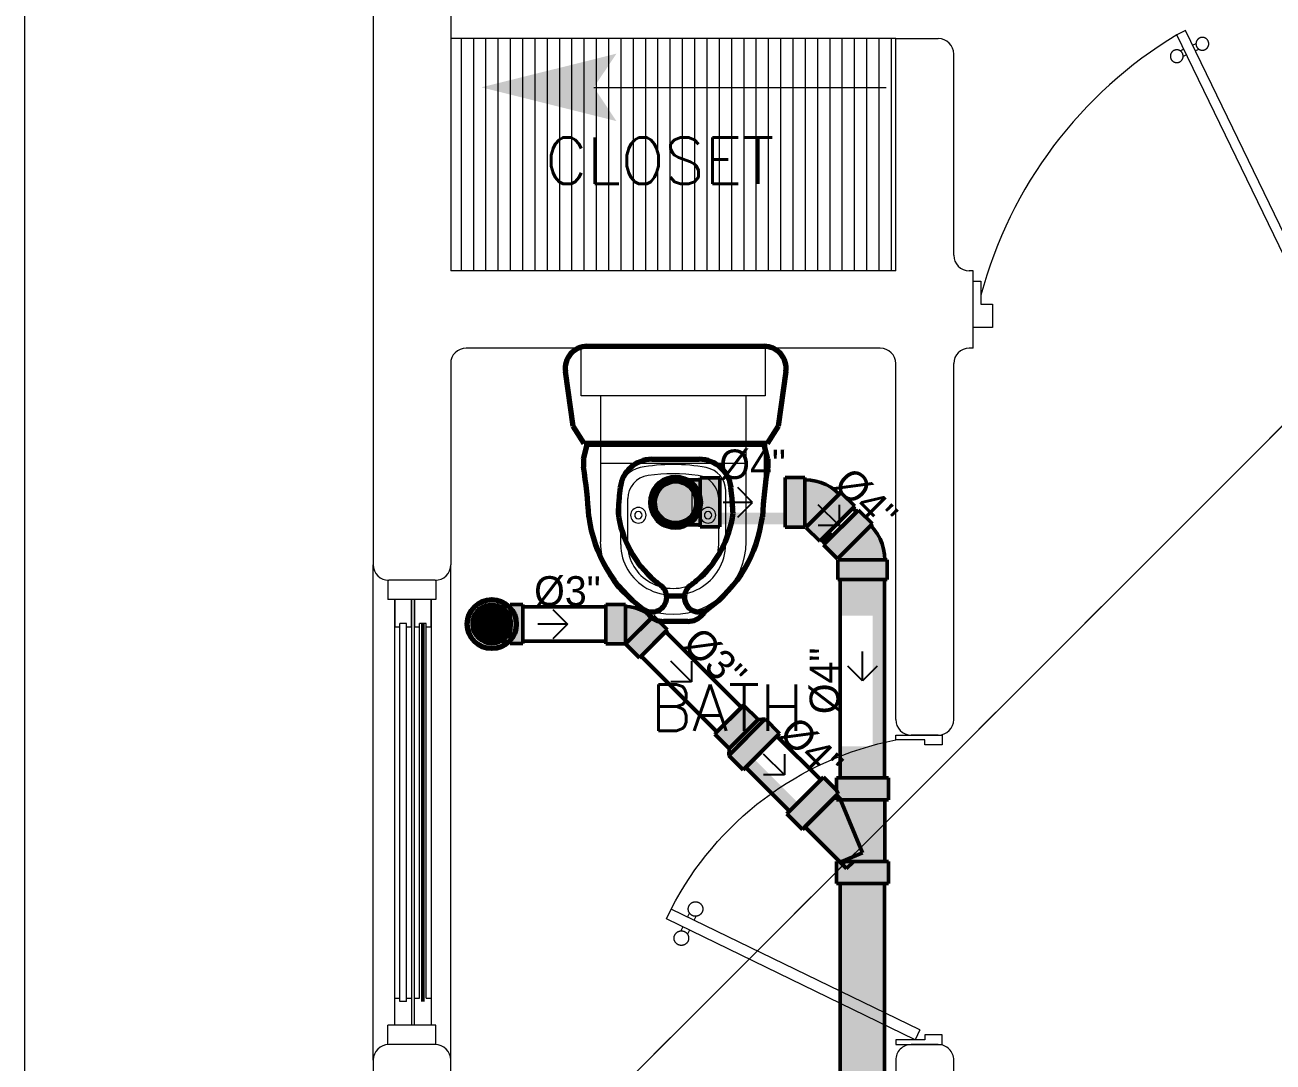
# Model space of a CAD drawing. Header units: metres. Extents: x -232 to 581, y 30 to 789.
# Drawn here: x 209.363 to 212.588, y 382.121 to 384.801 of the extents above; entities that cross this region are included whole.
import ezdxf

# ---------------------------------------------------------------- set-up
doc = ezdxf.new("R2010")
doc.units = ezdxf.units.M
doc.linetypes.add('HIDDEN2', pattern=[0.1875, 0.125, -0.0625])
for name, color, linetype, lineweight in [('A-DOOR', 35, 'Continuous', 5), ('A-WALL', 250, 'Continuous', 20), ('baños', 140, 'Continuous', 0), ('closets', 253, 'Continuous', 0), ('P-Fixt-Drn', 94, 'Continuous', 70), ('P-Fixt-Wcl', 94, 'Continuous', 70), ('piscina', 131, 'Continuous', 0), ('textos', 7, 'Continuous', 0)]:
    doc.layers.add(name, color=color, linetype=linetype, lineweight=lineweight)
doc.layers.add('G-Risr-Std-Nplt', color=7, linetype='Continuous', lineweight=18, plot=False)
doc.layers.add('M-SY-PIPE-STANDARD-Drenaje Sanitario', color=7, linetype='Continuous', true_color=0x726558)
doc.layers.add('Techos 1', color=7, linetype='HIDDEN2', lineweight=9, true_color=0x42391a)
doc.styles.add('DS-CAST-01', font='GOTHIC.TTF', dxfattribs={"height": 3})
doc.styles.get("Standard").update_dxf_attribs({"font": 'arial.ttf'})

# ---------------------------------------------------------------- blocks, each defined once
blk = doc.blocks.new('za_arrw5')
at = {"lineweight": 13}
for points in [[(-1, 0.25), (0, 0), (-0.8333, 0)], [(-1, -0.25), (0, 0), (-0.8333, 0)]]:
    blk.add_solid(points, dxfattribs=at)
blk = doc.blocks.new('20.03.2026 LN 09 SEGUNDO NIVEL ARQ')
at = {"layer": 'Techos 1', "color": 5, "linetype": 'ByBlock'}
for p, q in [((66.2959, -63.3987), (66.2959, -55.1987)), ((70.3959, -59.2986), (66.2959, -63.3987))]:
    blk.add_line(p, q, dxfattribs=at)
at = {"layer": 'textos', "color": 5, "lineweight": 13}
blk.add_line((67.766, -59.2746), (68.5215, -59.2746), dxfattribs=at)
at = {"layer": 'textos', "color": 5, "lineweight": 13, "xscale": -0.3491189357928305, "yscale": 0.3491189357928305, "zscale": 0.3491189357928305, "rotation": 359.99726127338}
blk.add_blockref('za_arrw5', (67.4751, -59.2746), dxfattribs=at)
at = {"layer": 'baños', "color": 5, "linetype": 'Continuous', "flags": 8}
for tag, p in [('MODELNUMBER', (83.7813, -42.9175, 0)), ('MATERIAL', (83.7813, -42.9176, 0)), ('PRODUCT', (83.7813, -42.9176, 0)), ('TRADENAME', (83.7813, -42.9176, 0)), ('MODELNUMBER', (84.956, -42.9175, 0)), ('TRADENAME', (84.956, -42.9176, 0)), ('MATERIAL', (84.956, -42.9176, 0)), ('PRODUCT', (84.956, -42.9176, 0))]:
    blk.add_attdef(tag, p, '', height=0.0000254, rotation=180.0001, dxfattribs=at)
at = {"layer": 'baños', "color": 5, "linetype": 'Continuous'}
for tag, p, rotation in [('TRADENAME', (85.8912, -56.9933), 180.0001), ('MODELNUMBER', (85.8912, -56.9934), 180.0001), ('MATERIAL', (85.8914, -56.9932), 180.0001), ('PRODUCT', (85.8914, -56.9933), 180.0001), ('MODELNUMBER', (86.6008, -56.9934), 179.9999), ('MATERIAL', (86.6008, -56.9932), 179.9999), ('PRODUCT', (86.6008, -56.9933), 179.9999), ('TRADENAME', (86.6008, -56.9933), 179.9999)]:
    blk.add_attdef(tag, p, '', height=0.0000254, rotation=rotation, dxfattribs=at)
blk = doc.blocks.new('A$C95be60c7')
at = {"layer": 'A-DOOR'}
for p, q in [((0.4752, 0.7426), (0.4497, 0.7302)), ((0.7875, 0.1), (0.4752, 0.7426)), ((0.762, 0.0876), (0.4497, 0.7302)), ((0.4703, 0.6879), (0.4601, 0.6829)), ((0.4958, 0.7003), (0.506, 0.7052)), ((0.504, 0.6833), (0.5143, 0.6883)), ((0.4785, 0.671), (0.4683, 0.666)), ((0.762, 0.0876), (0.7875, 0.1))]:
    blk.add_line(p, q, dxfattribs=at)
for points in [[(0, 0.03), (0.025, 0.03), (0.025, 0.075), (0.0125, 0.075), (0.0125, 0.15), (0, 0.15), (0, 0.03)], [(0.8, 0.03), (0.775, 0.03), (0.775, 0.075), (0.7875, 0.075), (0.7875, 0.15), (0.8, 0.15), (0.8, 0.03)]]:
    blk.add_lwpolyline(points, dxfattribs=at)
blk.add_arc((0.8309, -0.0119), 0.8343, 117.1874, 168.8099, dxfattribs=at)
for points in [[(0.506, 0.7039), (0.506, 0.709), (0.511, 0.7177), (0.5198, 0.7227), (0.5298, 0.7227), (0.5386, 0.7177), (0.5436, 0.7089), (0.5436, 0.6989), (0.5386, 0.6901), (0.5298, 0.6851), (0.5197, 0.6851), (0.511, 0.6901), (0.506, 0.6989), (0.506, 0.7039)], [(0.4307, 0.6673), (0.4307, 0.6724), (0.4358, 0.6811), (0.4445, 0.6861), (0.4546, 0.6861), (0.4633, 0.6811), (0.4684, 0.6724), (0.4683, 0.6623), (0.4633, 0.6535), (0.4546, 0.6485), (0.4445, 0.6485), (0.4357, 0.6536), (0.4307, 0.6623), (0.4307, 0.6673)]]:
    blk.add_open_spline(points, degree=2, dxfattribs=at)
blk = doc.blocks.new('P90')
at = {"layer": 'A-DOOR'}
for p, q in [((-0.0476, -0.8576), (0.6364, -0.5264)), ((0.5843, -0.5517), (0.58, -0.5427)), ((0.5992, -0.5445), (0.5949, -0.5355)), ((0.6473, -0.5489), (0.6364, -0.5264)), ((-0.0368, -0.88), (0.6473, -0.5489)), ((0.5952, -0.5741), (0.5995, -0.5831)), ((0.6101, -0.5669), (0.6144, -0.5759)), ((-0.0368, -0.88), (-0.0476, -0.8576))]:
    blk.add_line(p, q, dxfattribs=at)
for points in [[(-0.06, -0.02), (-0.06, -0.05), (-0.12, -0.05), (-0.12, 0), (0, 0), (0, -0.02)], [(-0.0668, -0.88), (-0.0668, -0.85), (-0.1268, -0.85), (-0.1268, -0.9), (-0.0068, -0.9), (-0.0068, -0.88)]]:
    blk.add_lwpolyline(points, close=True, dxfattribs=at)
blk.add_arc((-0.3259, -1.105), 1.1228, 31.0139, 75.0797, dxfattribs=at)
for points in [[(0.5812, -0.5096), (0.5857, -0.5096), (0.5933, -0.5141), (0.5977, -0.5218), (0.5977, -0.5306), (0.5933, -0.5383), (0.5856, -0.5427), (0.5767, -0.5427), (0.5691, -0.5383), (0.5647, -0.5306), (0.5647, -0.5217), (0.5691, -0.514), (0.5768, -0.5096), (0.5812, -0.5096)], [(0.6133, -0.5758), (0.6177, -0.5758), (0.6254, -0.5803), (0.6298, -0.5879), (0.6298, -0.5968), (0.6253, -0.6045), (0.6176, -0.6089), (0.6088, -0.6089), (0.6011, -0.6044), (0.5967, -0.5967), (0.5967, -0.5879), (0.6011, -0.5802), (0.6088, -0.5758), (0.6133, -0.5758)]]:
    blk.add_open_spline(points, degree=2, dxfattribs=at)
blk = doc.blocks.new('A$Cbbaa2d29')
at = {"layer": 'baños'}
for p, q in [((0.0499, 0.1234), (0.0499, 0.5009)), ((0.1017, 0.5075), (0.1017, 0.3676)), ((0.1199, 0.5075), (0.1199, 0.3887)), ((0.3549, 0.5075), (0.3549, 0.3887)), ((0.373, 0.5075), (0.373, 0.3676)), ((0.4249, 0.1234), (0.4249, 0.5009)), ((0.1881, 0.3727), (0.1881, 0.434)), ((0.2866, 0.434), (0.2866, 0.3727)), ((0.4249, 0.2984), (0.0499, 0.2984))]:
    blk.add_line(p, q, dxfattribs=at)
blk.add_lwpolyline([(0, 0.1234), (0, 0), (0.4747, 0), (0.4747, 0.1234)], close=True, dxfattribs=at)
for centre, radius in [((0.1474, 0.4318), 0.0201), ((0.3274, 0.4318), 0.0201), ((0.1474, 0.4318), 0.00947), ((0.3274, 0.4318), 0.00947)]:
    blk.add_circle(centre, radius, dxfattribs=at)
blk.add_arc((0.2374, 0.5009), 0.1875, 0, 180, dxfattribs=at)
at = {"layer": 'baños', "extrusion": (0, 0, -1)}
for centre, major_axis, ratio, start_param, end_param in [((0.2374, 0.5075), (-0.1356, 0), 0.964958, 0, 3.141593), ((0.2374, 0.5075), (-0.1175, 0), 0.964958, 0, 3.141593), ((0.2374, 0.407), (0.0601, 0), 0.98668, 3.898776, 5.526002), ((0.2084, 0.434), (-0.0203, 0), 0.98668, 0, 0.757183), ((0.2663, 0.434), (0.0203, 0), 0.98668, -0.757183, 0), ((0.182, 0.3887), (0.0622, 0), 0.964958, 1.721071, 3.141593), ((0.2927, 0.3887), (-0.0622, 0), 0.964958, 3.141593, 4.562115), ((0.1639, 0.3676), (0.0622, 0), 0.964958, 1.761771, 3.141593), ((0.2185, 0.3727), (0.0304, 0), 0.98668, 1.75053, 3.141593), ((0.2562, 0.3727), (0.0304, 0), 0.98668, 0, 1.391062), ((0.3108, 0.3676), (0.0622, 0), 0.964958, 0, 1.379822), ((0.2374, 0.7413), (-0.4317, 0), 0.964958, 4.562115, 4.862663), ((0.2374, 0.4749), (0.1357, 0), 0.98668, 1.391062, 1.75053), ((0.2374, 0.7342), (0.4491, 0), 0.964958, 1.379822, 1.761771)]:
    blk.add_ellipse(centre, major_axis=major_axis, ratio=ratio, start_param=start_param, end_param=end_param, dxfattribs=at)
blk = doc.blocks.new('20.03.2026 LN 09 PRIMER NIVEL ARQ')
at = {"layer": 'closets', "transparency": 33554687}
h = blk.add_hatch(dxfattribs=at)
h.set_pattern_fill('LINE', color=1, scale=0.01, angle=90)
h.set_pattern_definition([(90, (-118.43962, 136.57283), (-0.03175, 2e-18), [])])
h.paths.add_polyline_path([(-12.6365, -59.1432), (-11.486, -59.1432), (-11.486, -59.7432), (-12.6365, -59.7432)])
at = {"layer": 'A-DOOR', "color": 1}
for p, q in [((-12.7985, -60.5432), (-12.7985, -60.5932)), ((-12.6745, -60.5432), (-12.6745, -60.5932)), ((-12.6745, -60.5932), (-12.7985, -60.5932)), ((-12.7801, -61.6932), (-12.7801, -60.5932)), ((-12.7371, -60.5932), (-12.7371, -61.6932)), ((-12.7295, -61.6932), (-12.7295, -60.5932)), ((-12.6865, -60.5932), (-12.6865, -61.6932)), ((-12.7673, -61.6319), (-12.7673, -60.6545)), ((-12.7499, -60.6545), (-12.7673, -60.6545)), ((-12.7499, -61.6319), (-12.7499, -60.6545)), ((-12.7167, -61.6232), (-12.7167, -60.6545)), ((-12.6993, -60.6545), (-12.7167, -60.6545)), ((-12.6993, -61.6232), (-12.6993, -60.6545)), ((-12.7499, -61.6319), (-12.7673, -61.6319)), ((-12.6745, -61.6932), (-12.7985, -61.6932)), ((-12.7985, -61.7432), (-12.7985, -61.6932)), ((-12.6745, -61.7432), (-12.6745, -61.6932))]:
    blk.add_line(p, q, dxfattribs=at)
for points in [[(-12.7499, -60.6632), (-12.7371, -60.6632), (-12.7371, -60.5932), (-12.7801, -60.5932), (-12.7801, -60.6632), (-12.7673, -60.6632)], [(-12.6993, -60.6632), (-12.6865, -60.6632), (-12.6865, -60.5932), (-12.7295, -60.5932), (-12.7295, -60.6632), (-12.7167, -60.6632)], [(-12.7499, -61.6232), (-12.7371, -61.6232), (-12.7371, -61.6932), (-12.7801, -61.6932), (-12.7801, -61.6232), (-12.7673, -61.6232)], [(-12.6993, -61.6232), (-12.6865, -61.6232), (-12.6865, -61.6932), (-12.7295, -61.6932), (-12.7295, -61.6232), (-12.7167, -61.6232)]]:
    blk.add_lwpolyline(points, dxfattribs=at)
at = {"layer": 'A-WALL', "color": 1}
for p, q in [((-12.836, -58.0825), (-12.836, -60.5032)), ((-12.636, -58.0825), (-12.636, -59.7432)), ((-11.486, -59.7432), (-11.486, -59.1432)), ((-11.486, -59.1432), (-11.376, -59.1432)), ((-11.336, -59.7032), (-11.336, -59.1832)), ((-11.486, -59.7432), (-12.636, -59.7432)), ((-11.286, -59.7432), (-11.296, -59.7432)), ((-11.286, -59.9432), (-11.286, -59.7432)), ((-11.526, -59.9432), (-12.596, -59.9432)), ((-11.286, -59.9432), (-11.296, -59.9432)), ((-12.636, -59.9832), (-12.636, -60.5032)), ((-11.486, -60.9032), (-11.486, -59.9832)), ((-11.336, -60.9032), (-11.336, -59.9832)), ((-12.836, -61.7832), (-12.836, -60.5032)), ((-12.636, -61.7832), (-12.636, -60.5032)), ((-12.676, -60.5432), (-12.796, -60.5432)), ((-11.376, -60.9432), (-11.446, -60.9432)), ((-12.676, -61.7432), (-12.796, -61.7432))]:
    blk.add_line(p, q, dxfattribs=at)
blk.add_lwpolyline([(-12.836, -61.7832), (-12.836, -62.4532, 0.414213), (-12.796, -62.4932), (-10.276, -62.4932, 0.414213), (-10.236, -62.4532), (-10.236, -62.3332, 0.414214), (-10.276, -62.2932), (-11.296, -62.2932, -0.414214), (-11.336, -62.2532), (-11.336, -61.7832, 0.414214), (-11.376, -61.7432), (-11.446, -61.7432, 0.414214), (-11.486, -61.7832), (-11.486, -62.2932), (-12.4867, -62.2932)], format="xyb", dxfattribs=at)
blk.add_lwpolyline([(-12.636, -62.1322), (-12.636, -61.7832)], dxfattribs=at)
for centre, start, end in [((-11.376, -59.1832), 0, 90), ((-11.296, -59.7032), 180, 270), ((-12.596, -59.9832), 90, 180), ((-11.526, -59.9832), 0, 90), ((-11.296, -59.9832), 90, 180), ((-12.796, -60.5032), 180, 270), ((-12.676, -60.5032), 270, 0), ((-11.446, -60.9032), 180, 270), ((-11.376, -60.9032), 270, 0), ((-12.796, -61.7832), 90, 180), ((-12.676, -61.7832), 0, 90)]:
    blk.add_arc(centre, 0.04, start, end, dxfattribs=at)
at = {"layer": 'closets', "color": 1, "transparency": 33554687}
blk.add_line((-11.486, -59.1432), (-12.636, -59.1432), dxfattribs=at)
at = {"layer": 'piscina', "color": 1, "const_width": 0.01}
blk.add_lwpolyline([(-12.708, -60.6545), (-12.708, -61.6319)], dxfattribs=at)
at = {"layer": 'Techos 1', "color": 1}
for p, q in [((-13.736, -63.3932), (-13.736, -55.1932)), ((-9.636, -59.2932), (-13.736, -63.3932))]:
    blk.add_line(p, q, dxfattribs=at)
at = {"layer": 'A-DOOR', "color": 1, "rotation": 90}
blk.add_blockref('P90', (-11.286, -59.7698), dxfattribs=at)
at = {"layer": 'A-DOOR', "color": 1, "xscale": -1.000000000000001, "rotation": 90}
blk.add_blockref('A$C95be60c7', (-11.336, -60.9432), dxfattribs=at)
at = {"layer": 'baños', "color": 1, "xscale": -1, "rotation": 180}
blk.add_blockref('A$Cbbaa2d29', (-12.2984, -59.9432), dxfattribs=at)
at = {"layer": 'baños', "color": 1, "linetype": 'Continuous'}
for tag, p in [('MODELNUMBER', (-12.0611, -62.0707)), ('MATERIAL', (-12.0611, -62.0709)), ('PRODUCT', (-12.0611, -62.0708)), ('TRADENAME', (-12.0611, -62.0708))]:
    blk.add_attdef(tag, p, '', height=0.0000254, rotation=359.9999, dxfattribs=at)
at = {"layer": 'textos', "color": 1, "char_height": 0.15, "width": 3.404877, "attachment_point": 9}
for s, insert in [('\\pxqc;{\\Fromans|c0;\\H0.8x;CLOSET\\H1.25x; }', (-10.3936, -59.5187)), ('\\pxqc;{\\Fromans|c0;\\H0.8x;BATH}', (-10.2192, -60.9323))]:
    blk.add_mtext(s, dxfattribs=dict(at, insert=insert))
blk = doc.blocks.new('_Open90')
at = {"color": 0, "linetype": 'ByBlock', "lineweight": -2}
for p, q in [((-0.5, 0.5), (0, 0)), ((0, 0), (-1, 0)), ((0, 0), (-0.5, -0.5))]:
    blk.add_line(p, q, dxfattribs=at)
blk = doc.blocks.new('Aecb_Duct_Rnd_2Line_Open')
at = {"layer": 'G-Risr-Std-Nplt', "color": 0, "linetype": 'ByBlock', "lineweight": -2}
blk.add_circle((0, 0), 1, dxfattribs=at)
blk = doc.blocks.new('DR 20.03.26 LN09')
at = {"layer": 'M-SY-PIPE-STANDARD-Drenaje Sanitario', "linetype": 'Continuous', "lineweight": 50}
for points in [[(-14832.06, -2948.8), (-14832.1, -2949.26), (-14832.06, -2949.71), (-14831.94, -2950.15), (-14831.74, -2950.57), (-14831.48, -2950.94), (-14831.16, -2951.27), (-14830.78, -2951.53), (-14830.37, -2951.72), (-14829.93, -2951.84), (-14829.47, -2951.88), (-14829.02, -2951.84), (-14828.57, -2951.72), (-14828.16, -2951.53), (-14827.78, -2951.27), (-14827.46, -2950.94), (-14827.2, -2950.57), (-14827, -2950.15), (-14826.89, -2949.71), (-14826.85, -2949.26), (-14826.89, -2948.8), (-14827, -2948.36), (-14827.2, -2947.94), (-14827.46, -2947.57), (-14827.78, -2947.24), (-14828.16, -2946.98), (-14828.57, -2946.79), (-14829.02, -2946.67), (-14829.47, -2946.63), (-14829.93, -2946.67), (-14830.37, -2946.79), (-14830.78, -2946.98), (-14831.16, -2947.24), (-14831.48, -2947.57), (-14831.74, -2947.94), (-14831.94, -2948.36)], [(-14831.96, -2948.82), (-14832, -2949.26), (-14831.96, -2949.7), (-14831.85, -2950.12), (-14831.66, -2950.52), (-14831.41, -2950.88), (-14831.1, -2951.19), (-14830.74, -2951.45), (-14830.34, -2951.63), (-14829.91, -2951.75), (-14829.47, -2951.79), (-14829.03, -2951.75), (-14828.61, -2951.63), (-14828.21, -2951.45), (-14827.84, -2951.19), (-14827.53, -2950.88), (-14827.28, -2950.52), (-14827.09, -2950.12), (-14826.98, -2949.7), (-14826.94, -2949.26), (-14826.98, -2948.82), (-14827.09, -2948.39), (-14827.28, -2947.99), (-14827.53, -2947.63), (-14827.84, -2947.32), (-14828.21, -2947.06), (-14828.61, -2946.88), (-14829.03, -2946.76), (-14829.47, -2946.72), (-14829.91, -2946.76), (-14830.34, -2946.88), (-14830.74, -2947.06), (-14831.1, -2947.32), (-14831.41, -2947.63), (-14831.66, -2947.99), (-14831.85, -2948.39)], [(-14831.93, -2948.82), (-14831.97, -2949.26), (-14831.93, -2949.69), (-14831.82, -2950.11), (-14831.64, -2950.51), (-14831.39, -2950.86), (-14831.08, -2951.17), (-14830.72, -2951.42), (-14830.33, -2951.6), (-14829.91, -2951.72), (-14829.47, -2951.76), (-14829.04, -2951.72), (-14828.62, -2951.6), (-14828.45, -2951.53), (-14828.45, -2951.54), (-14826.97, -2951.54), (-14826.97, -2951.76), (-14824.97, -2951.76), (-14824.97, -2946.76), (-14826.97, -2946.76), (-14826.97, -2946.97), (-14828.45, -2946.97), (-14828.45, -2946.98), (-14828.62, -2946.91), (-14829.04, -2946.79), (-14829.47, -2946.76), (-14829.91, -2946.79), (-14830.33, -2946.91), (-14830.72, -2947.09), (-14831.08, -2947.34), (-14831.39, -2947.65), (-14831.64, -2948.01), (-14831.82, -2948.4)], [(-14831.71, -2949.05), (-14831.71, -2949.46), (-14831.64, -2949.87), (-14831.49, -2950.26), (-14831.27, -2950.61), (-14830.99, -2950.92), (-14830.66, -2951.17), (-14830.28, -2951.35), (-14829.88, -2951.47), (-14829.47, -2951.51), (-14829.06, -2951.47), (-14828.66, -2951.35), (-14828.29, -2951.17), (-14827.96, -2950.92), (-14827.68, -2950.61), (-14827.46, -2950.26), (-14827.31, -2949.87), (-14827.23, -2949.46), (-14827.23, -2949.05), (-14827.31, -2948.64), (-14827.46, -2948.25), (-14827.68, -2947.9), (-14827.96, -2947.59), (-14828.29, -2947.34), (-14828.66, -2947.16), (-14829.06, -2947.04), (-14829.47, -2947.01), (-14829.88, -2947.04), (-14830.28, -2947.16), (-14830.66, -2947.34), (-14830.99, -2947.59), (-14831.27, -2947.9), (-14831.49, -2948.25), (-14831.64, -2948.64)], [(-14831.71, -2949.05), (-14831.71, -2949.46), (-14831.64, -2949.87), (-14831.49, -2950.26), (-14831.27, -2950.61), (-14830.99, -2950.92), (-14830.66, -2951.17), (-14830.28, -2951.35), (-14829.88, -2951.47), (-14829.47, -2951.51), (-14829.06, -2951.47), (-14828.66, -2951.35), (-14828.29, -2951.17), (-14827.96, -2950.92), (-14827.68, -2950.61), (-14827.46, -2950.26), (-14827.31, -2949.87), (-14827.23, -2949.46), (-14827.23, -2949.05), (-14827.31, -2948.64), (-14827.46, -2948.25), (-14827.68, -2947.9), (-14827.96, -2947.59), (-14828.29, -2947.34), (-14828.66, -2947.16), (-14829.06, -2947.04), (-14829.47, -2947.01), (-14829.88, -2947.04), (-14830.28, -2947.16), (-14830.66, -2947.34), (-14830.99, -2947.59), (-14831.27, -2947.9), (-14831.49, -2948.25), (-14831.64, -2948.64)], [(-14818.31, -2946.74), (-14818.31, -2951.77), (-14816.31, -2951.77), (-14816.31, -2951.54), (-14816.25, -2951.54), (-14816.2, -2951.55), (-14816.14, -2951.58), (-14816.1, -2951.61), (-14816.05, -2951.64), (-14816.22, -2951.81), (-14814.81, -2953.22), (-14811.25, -2949.66), (-14812.66, -2948.25), (-14812.83, -2948.42), (-14813.24, -2948.05), (-14813.69, -2947.73), (-14814.17, -2947.46), (-14814.68, -2947.25), (-14815.21, -2947.1), (-14815.76, -2947.01), (-14816.31, -2946.97), (-14816.31, -2946.74)], [(-14810.87, -2950.05), (-14814.42, -2953.6), (-14813.01, -2955.02), (-14812.84, -2954.85), (-14812.81, -2954.9), (-14812.78, -2954.94), (-14812.76, -2955), (-14812.74, -2955.05), (-14812.74, -2955.11), (-14812.97, -2955.11), (-14812.97, -2957.11), (-14807.94, -2957.11), (-14807.94, -2955.11), (-14808.18, -2955.11), (-14808.21, -2954.56), (-14808.3, -2954.01), (-14808.45, -2953.48), (-14808.66, -2952.97), (-14808.93, -2952.49), (-14809.25, -2952.04), (-14809.62, -2951.63), (-14809.45, -2951.46)], [(-14824.97, -2951.51), (-14818.31, -2951.51), (-14818.31, -2950.3), (-14824.97, -2950.3)], [(-14814.62, -2953.03), (-14814.24, -2953.42), (-14813.39, -2952.57), (-14813.77, -2952.19)], [(-14812.71, -2977.3), (-14810.46, -2977.3), (-14808.21, -2977.3), (-14808.21, -2957.11), (-14810.46, -2957.11), (-14812.71, -2957.11), (-14812.71, -2960.78), (-14809.41, -2960.78), (-14809.41, -2974.08), (-14812.71, -2974.08)], [(-14850.16, -2961.36), (-14850.18, -2961.74), (-14850.13, -2962.12), (-14850, -2962.48), (-14849.81, -2962.81), (-14849.56, -2963.09), (-14849.26, -2963.33), (-14848.93, -2963.5), (-14848.56, -2963.61), (-14848.18, -2963.65), (-14847.8, -2963.61), (-14847.44, -2963.5), (-14847.1, -2963.33), (-14846.8, -2963.09), (-14846.55, -2962.81), (-14846.36, -2962.48), (-14846.24, -2962.12), (-14846.19, -2961.74), (-14846.2, -2961.36), (-14846.29, -2960.99), (-14846.45, -2960.65), (-14846.67, -2960.34), (-14846.95, -2960.07), (-14847.27, -2959.87), (-14847.62, -2959.73), (-14847.99, -2959.66), (-14848.37, -2959.66), (-14848.75, -2959.73), (-14849.1, -2959.87), (-14849.42, -2960.07), (-14849.69, -2960.34), (-14849.92, -2960.65), (-14850.07, -2960.99)], [(-14847.29, -2963.41), (-14847.31, -2963.43), (-14846.31, -2963.43), (-14846.31, -2963.63), (-14845.03, -2963.63), (-14845.03, -2959.66), (-14846.31, -2959.66), (-14846.31, -2959.87), (-14847.31, -2959.87), (-14847.3, -2959.87), (-14847.62, -2959.74), (-14847.99, -2959.67), (-14848.37, -2959.67), (-14848.74, -2959.74), (-14849.09, -2959.88), (-14849.41, -2960.09), (-14849.68, -2960.35), (-14849.9, -2960.65), (-14850.06, -2961), (-14850.15, -2961.36), (-14850.17, -2961.74), (-14850.11, -2962.11), (-14849.99, -2962.47), (-14849.8, -2962.8), (-14849.55, -2963.08), (-14849.26, -2963.32), (-14848.92, -2963.49), (-14848.56, -2963.6), (-14848.18, -2963.63), (-14847.81, -2963.6), (-14847.45, -2963.49)], [(-14849.92, -2961.4), (-14849.93, -2961.73), (-14849.88, -2962.06), (-14849.78, -2962.37), (-14849.61, -2962.66), (-14849.39, -2962.91), (-14849.13, -2963.12), (-14848.83, -2963.27), (-14848.51, -2963.37), (-14848.18, -2963.4), (-14847.85, -2963.37), (-14847.53, -2963.27), (-14847.24, -2963.12), (-14846.98, -2962.91), (-14846.76, -2962.66), (-14846.59, -2962.37), (-14846.48, -2962.06), (-14846.44, -2961.73), (-14846.45, -2961.4), (-14846.53, -2961.07), (-14846.67, -2960.77), (-14846.86, -2960.5), (-14847.1, -2960.27), (-14847.38, -2960.09), (-14847.69, -2959.97), (-14848.02, -2959.9), (-14848.35, -2959.9), (-14848.68, -2959.97), (-14848.99, -2960.09), (-14849.27, -2960.27), (-14849.51, -2960.5), (-14849.7, -2960.77), (-14849.84, -2961.07)], [(-14836.58, -2959.65), (-14836.58, -2963.65), (-14834.58, -2963.65), (-14834.58, -2963.43), (-14834.53, -2963.43), (-14834.48, -2963.45), (-14834.44, -2963.47), (-14834.4, -2963.5), (-14834.56, -2963.66), (-14833.14, -2965.07), (-14830.31, -2962.24), (-14831.73, -2960.83), (-14831.88, -2960.98), (-14832.26, -2960.65), (-14832.67, -2960.38), (-14833.12, -2960.16), (-14833.59, -2960), (-14834.08, -2959.9), (-14834.58, -2959.87), (-14834.58, -2959.65)], [(-14845.03, -2963.4), (-14836.58, -2963.4), (-14836.58, -2963.2), (-14845.03, -2963.2)], [(-14832.96, -2964.9), (-14825.26, -2972.6), (-14825.11, -2972.46), (-14832.82, -2964.75)], [(-14824.02, -2971.37), (-14825.49, -2972.84), (-14824.02, -2974.3), (-14824.07, -2975.02), (-14822.6, -2976.49), (-14820.75, -2974.64), (-14818.89, -2972.78), (-14820.36, -2971.31), (-14821.08, -2971.37), (-14822.55, -2969.9)], [(-14822.34, -2976.23), (-14817.88, -2980.69), (-14817.03, -2979.84), (-14821.49, -2975.38)], [(-14814.42, -2977.23), (-14818.16, -2980.96), (-14816.57, -2982.55), (-14816.31, -2982.3), (-14812.81, -2985.8), (-14813.1, -2985.8), (-14813.1, -2988.05), (-14810.46, -2988.05), (-14807.82, -2988.05), (-14807.82, -2985.8), (-14808.18, -2985.8), (-14808.18, -2979.55), (-14807.82, -2979.55), (-14807.82, -2977.3), (-14810.46, -2977.3), (-14813.1, -2977.3), (-14813.1, -2978.55)], [(-14812.71, -3041.5), (-14810.46, -3041.5), (-14808.21, -3041.5), (-14808.21, -2988.05), (-14810.46, -2988.05), (-14812.71, -2988.05), (-14812.71, -3008.13), (-14809.41, -3008.13), (-14809.41, -3021.43), (-14812.71, -3021.43)]]:
    blk.add_hatch(color=251, dxfattribs=at).paths.add_polyline_path(points, flags=0)
at = {"layer": 'M-SY-PIPE-STANDARD-Drenaje Sanitario', "color": 251, "linetype": 'Continuous', "lineweight": 50}
for points in [[(-14829.47, -2946.63), (-14829.02, -2946.67), (-14828.57, -2946.79), (-14828.16, -2946.98), (-14827.78, -2947.24), (-14827.46, -2947.57), (-14827.2, -2947.94), (-14827, -2948.36), (-14826.89, -2948.8), (-14826.85, -2949.26), (-14826.89, -2949.71), (-14827, -2950.15), (-14827.2, -2950.57), (-14827.46, -2950.94), (-14827.78, -2951.27), (-14828.16, -2951.53), (-14828.57, -2951.72), (-14829.02, -2951.84), (-14829.47, -2951.88), (-14829.93, -2951.84), (-14830.37, -2951.72), (-14830.78, -2951.53), (-14831.16, -2951.27), (-14831.48, -2950.94), (-14831.74, -2950.57), (-14831.94, -2950.15), (-14832.06, -2949.71), (-14832.1, -2949.26), (-14832.06, -2948.8), (-14831.94, -2948.36), (-14831.74, -2947.94), (-14831.48, -2947.57), (-14831.16, -2947.24), (-14830.78, -2946.98), (-14830.37, -2946.79), (-14829.93, -2946.67), (-14829.47, -2946.63)], [(-14829.47, -2946.63), (-14829.93, -2946.67), (-14830.37, -2946.79), (-14830.78, -2946.98), (-14831.16, -2947.24), (-14831.48, -2947.57), (-14831.74, -2947.94), (-14831.94, -2948.36), (-14832.06, -2948.8), (-14832.1, -2949.26), (-14832.06, -2949.71), (-14831.94, -2950.15), (-14831.74, -2950.57), (-14831.48, -2950.94), (-14831.16, -2951.27), (-14830.78, -2951.53), (-14830.37, -2951.72), (-14829.93, -2951.84), (-14829.47, -2951.88), (-14829.02, -2951.84), (-14828.57, -2951.72), (-14828.16, -2951.53), (-14827.78, -2951.27), (-14827.46, -2950.94), (-14827.2, -2950.57), (-14827, -2950.15), (-14826.89, -2949.71), (-14826.85, -2949.26), (-14826.89, -2948.8), (-14827, -2948.36), (-14827.2, -2947.94), (-14827.46, -2947.57), (-14827.78, -2947.24), (-14828.16, -2946.98), (-14828.57, -2946.79), (-14829.02, -2946.67), (-14829.47, -2946.63)], [(-14829.47, -2951.79), (-14829.91, -2951.75), (-14830.34, -2951.63), (-14830.74, -2951.45), (-14831.1, -2951.19), (-14831.41, -2950.88), (-14831.66, -2950.52), (-14831.85, -2950.12), (-14831.96, -2949.7), (-14832, -2949.26), (-14831.96, -2948.82), (-14831.85, -2948.39), (-14831.66, -2947.99), (-14831.41, -2947.63), (-14831.1, -2947.32), (-14830.74, -2947.06), (-14830.34, -2946.88), (-14829.91, -2946.76), (-14829.47, -2946.72), (-14829.03, -2946.76), (-14828.61, -2946.88), (-14828.21, -2947.06), (-14827.84, -2947.32), (-14827.53, -2947.63), (-14827.28, -2947.99), (-14827.09, -2948.39), (-14826.98, -2948.82), (-14826.94, -2949.26), (-14826.98, -2949.7), (-14827.09, -2950.12), (-14827.28, -2950.52), (-14827.53, -2950.88), (-14827.84, -2951.19), (-14828.21, -2951.45), (-14828.61, -2951.63), (-14829.03, -2951.75), (-14829.47, -2951.79)], [(-14829.47, -2951.76), (-14829.04, -2951.72), (-14828.62, -2951.6), (-14828.22, -2951.42), (-14827.86, -2951.17), (-14827.56, -2950.86), (-14827.31, -2950.51), (-14827.12, -2950.11), (-14827.01, -2949.69), (-14826.97, -2949.26), (-14827.01, -2948.82), (-14827.12, -2948.4), (-14827.31, -2948.01), (-14827.56, -2947.65), (-14827.86, -2947.34), (-14828.22, -2947.09), (-14828.62, -2946.91), (-14829.04, -2946.79), (-14829.47, -2946.76), (-14829.91, -2946.79), (-14830.33, -2946.91), (-14830.72, -2947.09), (-14831.08, -2947.34), (-14831.39, -2947.65), (-14831.64, -2948.01), (-14831.82, -2948.4), (-14831.93, -2948.82), (-14831.97, -2949.26), (-14831.93, -2949.69), (-14831.82, -2950.11), (-14831.64, -2950.51), (-14831.39, -2950.86), (-14831.08, -2951.17), (-14830.72, -2951.42), (-14830.33, -2951.6), (-14829.91, -2951.72), (-14829.47, -2951.76)], [(-14829.47, -2951.54), (-14829.05, -2951.5), (-14828.65, -2951.38), (-14828.27, -2951.2), (-14827.93, -2950.94), (-14827.65, -2950.63), (-14827.43, -2950.27), (-14827.28, -2949.88), (-14827.2, -2949.47), (-14827.2, -2949.05), (-14827.28, -2948.63), (-14827.43, -2948.24), (-14827.65, -2947.88), (-14827.93, -2947.57), (-14828.27, -2947.32), (-14828.65, -2947.13), (-14829.05, -2947.01), (-14829.47, -2946.97), (-14829.89, -2947.01), (-14830.3, -2947.13), (-14830.67, -2947.32), (-14831.01, -2947.57), (-14831.29, -2947.88), (-14831.51, -2948.24), (-14831.67, -2948.63), (-14831.74, -2949.05), (-14831.74, -2949.47), (-14831.67, -2949.88), (-14831.51, -2950.27), (-14831.29, -2950.63), (-14831.01, -2950.94), (-14830.67, -2951.2), (-14830.3, -2951.38), (-14829.89, -2951.5), (-14829.47, -2951.54)], [(-14829.47, -2947.18), (-14829.86, -2947.21), (-14830.24, -2947.33), (-14830.59, -2947.51), (-14830.91, -2947.75), (-14831.16, -2948.05), (-14831.36, -2948.39), (-14831.49, -2948.77), (-14831.55, -2949.16), (-14831.53, -2949.55), (-14831.44, -2949.94), (-14831.27, -2950.29), (-14831.04, -2950.62), (-14830.76, -2950.89), (-14830.42, -2951.1), (-14830.06, -2951.25), (-14829.67, -2951.32), (-14829.27, -2951.32), (-14828.89, -2951.25), (-14828.52, -2951.1), (-14828.19, -2950.89), (-14827.9, -2950.62), (-14827.67, -2950.29), (-14827.51, -2949.94), (-14827.41, -2949.55), (-14827.4, -2949.16), (-14827.45, -2948.77), (-14827.58, -2948.39), (-14827.78, -2948.05), (-14828.04, -2947.75), (-14828.35, -2947.51), (-14828.7, -2947.33), (-14829.08, -2947.21), (-14829.47, -2947.18)], [(-14829.47, -2947.18), (-14829.86, -2947.21), (-14830.24, -2947.33), (-14830.59, -2947.51), (-14830.91, -2947.75), (-14831.16, -2948.05), (-14831.36, -2948.39), (-14831.49, -2948.77), (-14831.55, -2949.16), (-14831.53, -2949.55), (-14831.44, -2949.94), (-14831.27, -2950.29), (-14831.04, -2950.62), (-14830.76, -2950.89), (-14830.42, -2951.1), (-14830.06, -2951.25), (-14829.67, -2951.32), (-14829.27, -2951.32), (-14828.89, -2951.25), (-14828.52, -2951.1), (-14828.19, -2950.89), (-14827.9, -2950.62), (-14827.67, -2950.29), (-14827.51, -2949.94), (-14827.41, -2949.55), (-14827.4, -2949.16), (-14827.45, -2948.77), (-14827.58, -2948.39), (-14827.78, -2948.05), (-14828.04, -2947.75), (-14828.35, -2947.51), (-14828.7, -2947.33), (-14829.08, -2947.21), (-14829.47, -2947.18)], [(-14826.97, -2946.97), (-14829.47, -2946.97)], [(-14826.97, -2946.76), (-14826.97, -2949.26)], [(-14826.97, -2946.76), (-14824.97, -2946.76)], [(-14826.97, -2951.54), (-14826.97, -2946.97)], [(-14824.97, -2951.76), (-14824.97, -2946.76)], [(-14818.31, -2946.74), (-14818.31, -2951.77)], [(-14818.31, -2946.74), (-14816.31, -2946.74)], [(-14816.31, -2951.77), (-14816.31, -2946.74)], [(-14816.31, -2951.54), (-14816.31, -2946.97)], [(-14816.31, -2946.97), (-14815.76, -2947.01), (-14815.21, -2947.1), (-14814.68, -2947.25), (-14814.17, -2947.46), (-14813.69, -2947.73), (-14813.24, -2948.05), (-14812.83, -2948.42)], [(-14812.66, -2948.25), (-14816.22, -2951.81)], [(-14812.83, -2948.42), (-14816.05, -2951.64)], [(-14812.66, -2948.25), (-14811.25, -2949.66)], [(-14826.97, -2949.26), (-14826.97, -2951.76)], [(-14814.81, -2953.22), (-14811.25, -2949.66)], [(-14811.44, -2949.85), (-14814.62, -2953.03)], [(-14810.87, -2950.05), (-14814.42, -2953.6)], [(-14811.05, -2950.23), (-14811.44, -2949.85)], [(-14810.87, -2950.05), (-14809.45, -2951.46)], [(-14814.24, -2953.42), (-14811.05, -2950.23)], [(-14813.01, -2955.02), (-14809.45, -2951.46)], [(-14829.47, -2951.54), (-14826.97, -2951.54)], [(-14826.97, -2951.76), (-14824.97, -2951.76)], [(-14818.31, -2951.77), (-14816.31, -2951.77)], [(-14816.05, -2951.64), (-14816.1, -2951.61), (-14816.14, -2951.58), (-14816.2, -2951.55), (-14816.25, -2951.54), (-14816.31, -2951.54)], [(-14816.22, -2951.81), (-14814.81, -2953.22)], [(-14812.84, -2954.85), (-14809.62, -2951.63)], [(-14809.62, -2951.63), (-14809.25, -2952.04), (-14808.93, -2952.49), (-14808.66, -2952.97), (-14808.45, -2953.48), (-14808.3, -2954.01), (-14808.21, -2954.56), (-14808.18, -2955.11)], [(-14814.62, -2953.03), (-14814.24, -2953.42)], [(-14814.42, -2953.6), (-14813.01, -2955.02)], [(-14807.94, -2955.11), (-14812.97, -2955.11)], [(-14812.97, -2955.11), (-14812.97, -2957.11)], [(-14812.74, -2955.11), (-14812.74, -2955.04), (-14812.77, -2954.97), (-14812.8, -2954.91), (-14812.84, -2954.85)], [(-14808.18, -2955.11), (-14812.74, -2955.11)], [(-14807.94, -2955.11), (-14807.94, -2957.11)], [(-14812.97, -2957.11), (-14807.94, -2957.11)], [(-14812.71, -2957.11), (-14812.71, -2977.3)], [(-14808.21, -2957.11), (-14812.71, -2957.11)], [(-14808.21, -2977.3), (-14808.21, -2957.11)], [(-14848.18, -2963.65), (-14848.56, -2963.61), (-14848.93, -2963.5), (-14849.26, -2963.33), (-14849.56, -2963.09), (-14849.81, -2962.81), (-14850, -2962.48), (-14850.13, -2962.12), (-14850.18, -2961.74), (-14850.16, -2961.36), (-14850.07, -2960.99), (-14849.92, -2960.65), (-14849.69, -2960.34), (-14849.42, -2960.07), (-14849.1, -2959.87), (-14848.75, -2959.73), (-14848.37, -2959.66), (-14847.99, -2959.66), (-14847.62, -2959.73), (-14847.27, -2959.87), (-14846.95, -2960.07), (-14846.67, -2960.34), (-14846.45, -2960.65), (-14846.29, -2960.99), (-14846.2, -2961.36), (-14846.19, -2961.74), (-14846.24, -2962.12), (-14846.36, -2962.48), (-14846.55, -2962.81), (-14846.8, -2963.09), (-14847.1, -2963.33), (-14847.44, -2963.5), (-14847.8, -2963.61), (-14848.18, -2963.65)], [(-14848.18, -2963.63), (-14847.81, -2963.6), (-14847.45, -2963.49), (-14847.11, -2963.32), (-14846.81, -2963.08), (-14846.57, -2962.8), (-14846.38, -2962.47), (-14846.25, -2962.11), (-14846.2, -2961.74), (-14846.22, -2961.36), (-14846.31, -2961), (-14846.46, -2960.65), (-14846.68, -2960.35), (-14846.96, -2960.09), (-14847.27, -2959.88), (-14847.62, -2959.74), (-14847.99, -2959.67), (-14848.37, -2959.67), (-14848.74, -2959.74), (-14849.09, -2959.88), (-14849.41, -2960.09), (-14849.68, -2960.35), (-14849.9, -2960.65), (-14850.06, -2961), (-14850.15, -2961.36), (-14850.17, -2961.74), (-14850.11, -2962.11), (-14849.99, -2962.47), (-14849.8, -2962.8), (-14849.55, -2963.08), (-14849.26, -2963.32), (-14848.92, -2963.49), (-14848.56, -2963.6), (-14848.18, -2963.63)], [(-14848.18, -2963.43), (-14847.85, -2963.4), (-14847.52, -2963.3), (-14847.22, -2963.15), (-14846.95, -2962.94), (-14846.73, -2962.68), (-14846.56, -2962.39), (-14846.45, -2962.07), (-14846.4, -2961.73), (-14846.42, -2961.39), (-14846.5, -2961.06), (-14846.64, -2960.76), (-14846.84, -2960.48), (-14847.08, -2960.25), (-14847.37, -2960.06), (-14847.68, -2959.94), (-14848.01, -2959.87), (-14848.35, -2959.87), (-14848.69, -2959.94), (-14849, -2960.06), (-14849.28, -2960.25), (-14849.53, -2960.48), (-14849.73, -2960.76), (-14849.87, -2961.06), (-14849.95, -2961.39), (-14849.96, -2961.73), (-14849.91, -2962.07), (-14849.8, -2962.39), (-14849.63, -2962.68), (-14849.41, -2962.94), (-14849.15, -2963.15), (-14848.85, -2963.3), (-14848.52, -2963.4), (-14848.18, -2963.43)], [(-14846.31, -2959.87), (-14848.18, -2959.87)], [(-14846.31, -2959.66), (-14846.31, -2961)], [(-14846.31, -2959.66), (-14845.03, -2959.66)], [(-14846.31, -2963.43), (-14846.31, -2959.87)], [(-14845.03, -2963.63), (-14845.03, -2959.66)], [(-14836.58, -2959.9), (-14845.03, -2959.9)], [(-14845.03, -2959.9), (-14845.03, -2963.4)], [(-14836.58, -2959.65), (-14836.58, -2963.65)], [(-14836.58, -2959.65), (-14834.58, -2959.65)], [(-14836.58, -2963.4), (-14836.58, -2959.9)], [(-14834.58, -2963.65), (-14834.58, -2959.65)], [(-14834.58, -2963.43), (-14834.58, -2959.87)], [(-14834.58, -2959.87), (-14834.08, -2959.9), (-14833.59, -2960), (-14833.12, -2960.16), (-14832.67, -2960.38), (-14832.26, -2960.65), (-14831.88, -2960.98)], [(-14831.73, -2960.83), (-14834.56, -2963.66)], [(-14831.88, -2960.98), (-14834.4, -2963.5)], [(-14831.73, -2960.83), (-14830.31, -2962.24)], [(-14846.31, -2962.3), (-14846.31, -2963.63)], [(-14833.14, -2965.07), (-14830.31, -2962.24)], [(-14830.49, -2962.42), (-14832.96, -2964.9)], [(-14822.78, -2970.13), (-14830.49, -2962.42)], [(-14848.18, -2963.43), (-14846.31, -2963.43)], [(-14846.31, -2963.63), (-14845.03, -2963.63)], [(-14845.03, -2963.4), (-14836.58, -2963.4)], [(-14836.58, -2963.65), (-14834.58, -2963.65)], [(-14834.4, -2963.5), (-14834.44, -2963.47), (-14834.48, -2963.45), (-14834.53, -2963.43), (-14834.58, -2963.43)], [(-14834.56, -2963.66), (-14833.14, -2965.07)], [(-14832.96, -2964.9), (-14825.26, -2972.6)], [(-14825.26, -2972.6), (-14822.78, -2970.13)], [(-14822.55, -2969.9), (-14824.02, -2971.37)], [(-14821.08, -2971.37), (-14822.55, -2969.9)], [(-14824.02, -2971.37), (-14825.49, -2972.84)], [(-14820.36, -2971.31), (-14824.07, -2975.02)], [(-14824.02, -2974.3), (-14821.08, -2971.37)], [(-14822.55, -2972.84), (-14821.08, -2971.37)], [(-14820.36, -2971.31), (-14822.22, -2973.17)], [(-14821.08, -2971.37), (-14820.36, -2971.31)], [(-14818.89, -2972.78), (-14820.36, -2971.31)], [(-14824.02, -2974.3), (-14825.49, -2972.84)], [(-14824.02, -2974.3), (-14822.55, -2972.84)], [(-14819.16, -2973.05), (-14822.34, -2976.23)], [(-14820.75, -2974.64), (-14818.89, -2972.78)], [(-14814.7, -2977.5), (-14819.16, -2973.05)], [(-14822.22, -2973.17), (-14824.07, -2975.02)], [(-14824.07, -2975.02), (-14824.02, -2974.3)], [(-14822.6, -2976.49), (-14824.07, -2975.02)], [(-14822.6, -2976.49), (-14820.75, -2974.64)], [(-14822.34, -2976.23), (-14817.88, -2980.69)], [(-14814.42, -2977.23), (-14818.16, -2980.96)], [(-14817.88, -2980.69), (-14814.7, -2977.5)], [(-14813.1, -2978.55), (-14814.42, -2977.23)], [(-14810.46, -2977.3), (-14813.1, -2977.3)], [(-14813.1, -2978.55), (-14813.1, -2977.3)], [(-14812.71, -2977.3), (-14808.21, -2977.3)], [(-14807.82, -2977.3), (-14810.46, -2977.3)], [(-14807.82, -2979.55), (-14807.82, -2977.3)], [(-14816.57, -2982.55), (-14812.94, -2978.93)], [(-14816.31, -2982.3), (-14813.09, -2979.07)], [(-14812.94, -2978.93), (-14813.1, -2978.55)], [(-14813.1, -2979.55), (-14813.1, -2979.08)], [(-14813.09, -2979.07), (-14812.61, -2979.55)], [(-14813.1, -2979.55), (-14810.46, -2979.55)], [(-14812.61, -2979.55), (-14812.61, -2979.55), (-14812.68, -2979.55)], [(-14812.61, -2979.55), (-14812.68, -2979.55)], [(-14812.68, -2979.55), (-14810.46, -2984.93)], [(-14808.18, -2979.55), (-14812.61, -2979.55)], [(-14810.46, -2979.55), (-14807.82, -2979.55)], [(-14808.18, -2985.8), (-14808.18, -2979.55)], [(-14816.57, -2982.55), (-14818.16, -2980.96)], [(-14812.07, -2986.54), (-14816.31, -2982.3)], [(-14810.46, -2984.93), (-14812.57, -2985.8)], [(-14810.46, -2985.8), (-14813.1, -2985.8)], [(-14813.1, -2988.05), (-14813.1, -2985.8)], [(-14812.57, -2985.8), (-14811.33, -2985.8)], [(-14811.33, -2985.8), (-14812.07, -2986.54)], [(-14808.18, -2985.8), (-14811.33, -2985.8)], [(-14807.82, -2985.8), (-14810.46, -2985.8)], [(-14807.82, -2988.05), (-14807.82, -2985.8)], [(-14813.1, -2988.05), (-14810.46, -2988.05)], [(-14812.71, -2988.05), (-14812.71, -3041.5)], [(-14808.21, -2988.05), (-14812.71, -2988.05)], [(-14810.46, -2988.05), (-14807.82, -2988.05)], [(-14808.21, -3041.5), (-14808.21, -2988.05)]]:
    blk.add_lwpolyline(points, dxfattribs=at)
at = {"layer": 'P-Fixt-Drn', "color": 94, "linetype": 'Continuous', "lineweight": 70}
for p, q in [((-14849.92, -2961.4), (-14846.45, -2961.4)), ((-14846.6, -2960.9), (-14849.76, -2960.9)), ((-14849.41, -2960.4), (-14846.96, -2960.4)), ((-14846.45, -2961.9), (-14849.92, -2961.9)), ((-14849.76, -2962.4), (-14846.6, -2962.4)), ((-14846.96, -2962.9), (-14849.41, -2962.9))]:
    blk.add_line(p, q, dxfattribs=at)
blk.add_circle((-14848.18, -2961.65), 2.5, dxfattribs=at)
for start, end in [(45.5847, 134.4153), (171.7868, 188.2132), (171.7868, 188.2132), (154.6231, 171.7868), (134.4153, 154.6231), (134.4153, 154.6231), (25.3769, 45.5847), (25.3769, 45.5847), (8.2132, 25.3769), (351.7868, 8.2132), (351.7868, 8.2132), (188.2132, 205.3769), (205.3769, 225.5847), (205.3769, 225.5847), (225.5847, 314.4153), (314.4153, 334.6231), (314.4153, 334.6231), (334.6231, 351.7868)]:
    blk.add_arc((-14848.18, -2961.65), 1.75, start, end, dxfattribs=at)
at = {"layer": 'P-Fixt-Wcl', "color": 94, "linetype": 'Continuous', "lineweight": 70}
for p, q in [((-14838.46, -2933.38, 14.25), (-14820.48, -2933.38, 14.25)), ((-14839.89, -2941.5, 14.25), (-14840.69, -2935.95, 14.25)), ((-14818.25, -2935.95, 14.25), (-14819.05, -2941.5, 14.25)), ((-14838.78, -2943.28, 14.25), (-14839.89, -2941.5, 14.25)), ((-14819.05, -2941.5, 14.25), (-14820.17, -2943.28, 14.25)), ((-14838.85, -2944.88, 14.25), (-14838.51, -2943.55, 14.25)), ((-14838.52, -2943.28, 14.25), (-14838.78, -2943.28, 14.25)), ((-14820.42, -2943.28, 14.25), (-14838.52, -2943.28, 14.25)), ((-14838.51, -2943.55, 14.25), (-14838.52, -2943.28, 14.25)), ((-14838.51, -2943.55, 14.25), (-14838.47, -2943.38, 14.25)), ((-14820.47, -2943.38, 14.25), (-14838.47, -2943.38, 14.25)), ((-14820.43, -2943.55, 14.25), (-14820.47, -2943.38, 14.25)), ((-14820.42, -2943.28, 14.25), (-14820.43, -2943.55, 14.25)), ((-14820.1, -2944.88, 14.25), (-14820.43, -2943.55, 14.25)), ((-14820.17, -2943.28, 14.25), (-14820.42, -2943.28, 14.25)), ((-14838.85, -2944.88, 14.25), (-14838.85, -2945.63, 14.25)), ((-14831.88, -2944.88, 14.25), (-14829.47, -2944.88, 14.25)), ((-14829.47, -2944.88, 14.25), (-14827.06, -2944.88, 14.25)), ((-14820.1, -2944.88, 14.25), (-14820.1, -2945.63, 14.25)), ((-14830.39, -2958.76, 14.25), (-14828.56, -2958.76, 14.25)), ((-14828.24, -2961.38, 14.25), (-14830.7, -2961.38, 14.25))]:
    blk.add_line(p, q, dxfattribs=at)
for centre, radius, start, end in [((-14838.46, -2935.63, 14.25), 2.25, 90.0162, 188.1798), ((-14838.46, -2935.63, 14.25), 2.25, 90, 90.0162), ((-14820.48, -2935.63, 14.25), 2.25, 351.8202, 90), ((-14831.88, -2948.13, 14.25), 3.25, 90, 173.4981), ((-14827.06, -2948.13, 14.25), 3.25, 6.5019, 90), ((-14888.22, -2953.53, 14.25), 50, 3.2194, 9.0888), ((-14770.72, -2953.53, 14.25), 50, 170.9112, 176.7806), ((-14793.81, -2952.47, 14.25), 41.57, 175.0257, 177.0795), ((-14793.81, -2952.47, 14.25), 41.57, 173.4981, 175.0257), ((-14865.14, -2952.47, 14.25), 41.57, 4.964, 6.5019), ((-14865.14, -2952.47, 14.25), 41.57, 2.9205, 4.964), ((-14824.65, -2949.03, 14.25), 13.75, 187.069, 233.8541), ((-14824.65, -2949.03, 14.25), 10.75, 187.069, 229.6424), ((-14834.29, -2949.03, 14.25), 10.75, 310.3561, 352.931), ((-14834.29, -2949.03, 14.25), 13.75, 306.1459, 352.931), ((-14824.65, -2949.03, 14.25), 10.75, 229.6424, 233.8541), ((-14831.88, -2958.92, 14.25), 1.5, 6.3224, 53.8541), ((-14827.07, -2958.92, 14.25), 1.5, 126.1459, 173.6776), ((-14834.29, -2949.03, 14.25), 10.75, 306.1459, 310.3561), ((-14831.88, -2958.92, 14.25), 1.5, 242.347, 6.3224), ((-14827.07, -2958.92, 14.25), 1.5, 173.6776, 297.653), ((-14831.88, -2958.92, 14.25), 1.5, 233.8541, 242.347), ((-14802.11, -2935.9, 14.25), 39, 218.6296, 219.3863), ((-14856.84, -2935.9, 14.25), 39, 320.6137, 321.3704), ((-14827.07, -2958.92, 14.25), 1.5, 297.653, 306.1459), ((-14830.7, -2959.38, 14.25), 2, 219.3863, 270), ((-14828.24, -2959.38, 14.25), 2, 270, 320.6137)]:
    blk.add_arc(centre, radius, start, end, dxfattribs=at)
at = {"layer": 'M-SY-PIPE-STANDARD-Drenaje Sanitario', "color": 251, "linetype": 'Continuous', "lineweight": -3, "ltscale": 0.5}
for p, xscale, yscale, zscale in [((-14829.47, -2949.26), 2.078150000000001, 2.078150000000001, 2.078150000000001), ((-14848.18, -2961.65), 1.75, 1.75, 1.75)]:
    blk.add_blockref('Aecb_Duct_Rnd_2Line_Open', p, dxfattribs=dict(at, xscale=xscale, yscale=yscale, zscale=zscale))
at = {"layer": 'M-SY-PIPE-STANDARD-Drenaje Sanitario', "color": 251, "linetype": 'Continuous', "lineweight": -3, "extrusion": (-2.76915e-15, 0, -1), "xscale": 3, "yscale": 3, "zscale": 3, "rotation": 180}
blk.add_blockref('_Open90', (14821.64, -2949.26), dxfattribs=at)
at = {"layer": 'M-SY-PIPE-STANDARD-Drenaje Sanitario', "color": 251, "linetype": 'Continuous', "lineweight": -3, "xscale": 3, "yscale": 3, "zscale": 3}
for p, rotation in [((-14812.84, -2951.63), 314.9999999999933), ((-14827.85, -2967.54), 314.9999999999893), ((-14810.46, -2967.43), 270), ((-14818.39, -2977), 314.9999999999947)]:
    blk.add_blockref('_Open90', p, dxfattribs=dict(at, rotation=rotation))
blk.add_blockref('_Open90', (-14840.48, -2961.65), dxfattribs=at)
at = {"layer": 'M-SY-PIPE-STANDARD-Drenaje Sanitario', "color": 251, "linetype": 'Continuous', "lineweight": -3, "char_height": 3, "attachment_point": 5, "style": 'DS-CAST-01'}
for s, insert in [('%%C4"', (-14821.64, -2945.44)), ('%%C3"', (-14840.48, -2958.33))]:
    blk.add_mtext(s, dxfattribs=dict(at, insert=insert))
for s, insert, rotation in [('%%C4"', (-14810.13, -2948.93), 315), ('%%C3"', (-14825.5, -2965.19), 315), ('%%C4"', (-14814.28, -2967.43), 90), ('%%C4"', (-14815.68, -2974.3), 315)]:
    blk.add_mtext(s, dxfattribs=dict(at, insert=insert, rotation=rotation))

msp = doc.modelspace()

# ---------------------------------------------------------------- block references
at = {"color": 1}
for name, p in [('20.03.2026 LN 09 PRIMER NIVEL ARQ', (223.0987, 443.9088)), ('20.03.2026 LN 09 SEGUNDO NIVEL ARQ', (143.0668, 443.9142))]:
    msp.add_blockref(name, p, dxfattribs=at)
at = {"layer": 'M-SY-PIPE-STANDARD-Drenaje Sanitario', "xscale": 0.02539304808409144, "yscale": 0.02539304808409144, "zscale": 0.02539304808409144}
msp.add_blockref('DR 20.03.26 LN09', (587.6094, 458.4578), dxfattribs=at)

doc.saveas('drawing.dxf')
